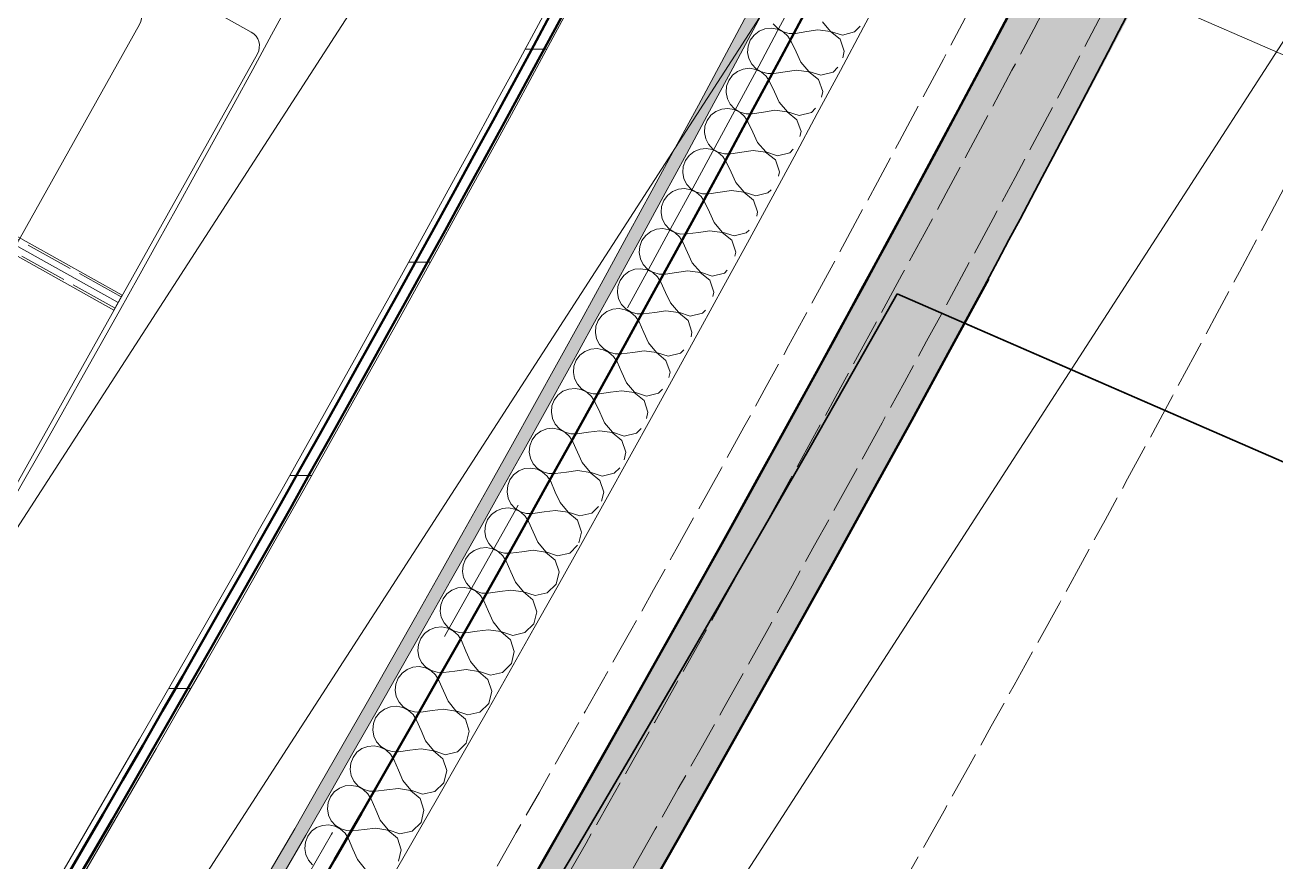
# Model space of a CAD drawing. Header units: millimetres. Extents: x -99530 to 90294, y -97212 to 56397.
# Drawn here: x -2822 to -1649, y -57763 to -56977 of the extents above; entities that cross this region are included whole.
import ezdxf
from ezdxf.enums import TextEntityAlignment as Align

# ---------------------------------------------------------------- set-up
doc = ezdxf.new("R2010")
doc.units = ezdxf.units.MM
doc.header["$MEASUREMENT"] = 0
for name, pattern in [('Dashed', [564.444447, 282.222223, -282.222223]), ('Dot & Dashed', [670.277762, 352.777767, -176.388884, 0, -141.111112]), ('Double Dashed', [1093.611073, 529.166651, -211.666656, 141.111112, -211.666656]), ('Hidden Line', [55, 45, -10])]:
    doc.linetypes.add(name, pattern=pattern)
for name, color, linetype, lineweight, true_color in [('0_Pen_No__29', 7, 'Continuous', 50, 0x2a2a2a), ('A-60-M_Mechanical_Pen_No__29', 7, 'Continuous', 50, 0x2a2a2a), ('New_A-05-M_Gross_Int_WC_s_Pen_No__74', 7, 'Continuous', 20, 0x606060), ('New_A-15-MG_Structural_Grid_Phase_2_Pen_No__222', 7, 'Continuous', 13, 0x65af33), ('New_A-20-M_Hard_Landscape_Pen_No__53', 7, 'Continuous', 35, 0x444444), ('New_A-25-M_Wall_Ext_Pen_No__107', 7, 'Continuous', 15, 0xa6a6a6), ('New_A-25-M_Wall_Ext_Pen_No__27', 7, 'Continuous', 50, 0x2a2a2a), ('New_A-25-M_Wall_Int_Pen_No__107', 7, 'Continuous', 15, 0xa6a6a6), ('New_A-25-M_Wall_Int_Pen_No__149', 7, 'Continuous', 0, 0x2a2a2a), ('New_A-35-M_FFE_Sanitary_Pen_No__211', 7, 'Continuous', 13, 0xebf6ff), ('New_A-35-M_FFE_Sanitary_Pen_No__27', 7, 'Continuous', 50, 0x2a2a2a), ('New_A-35-M_FFE_Sanitary_Pen_No__64', 7, 'Continuous', 20, 0x606060)]:
    doc.layers.add(name, color=color, linetype=linetype, lineweight=lineweight, true_color=true_color)
for name, color, linetype in [('A-20-M_Floor_Slab', 7, 'Continuous'), ('A-25-M_Wall_Ext', 7, 'Continuous'), ('A-95-MC_Marker_Section_P2.Marker', 7, 'Continuous'), ('New_A-05-M_Gross_Int_WC_s', 7, 'Continuous'), ('New_A-15-MG_Structural_Grid_Phase_2', 7, 'Continuous'), ('New_A-20-M_Hard_Landscape', 7, 'Continuous'), ('New_A-25-M_Wall_Ext', 7, 'Continuous'), ('New_A-25-M_Wall_Int', 7, 'Continuous'), ('New_A-35-M_FFE_Sanitary', 7, 'Continuous')]:
    doc.layers.add(name, color=color, linetype=linetype)
for name, color, linetype, lineweight in [('A-20-M_Floor_Slab_Pen_No__89', 8, 'Continuous', 20), ('A-25-M_Wall_Ext_Pen_No__87', 8, 'Continuous', 20), ('A-95-MC_Marker_Section_P2.Marker_Pen_No__1', 7, 'Continuous', 13), ('New_A-25-M_Wall_Ext_Pen_No__87', 8, 'Continuous', 20), ('New_A-25-M_Wall_Int_Pen_No__193', 7, 'Continuous', 18), ('New_ArchiCAD Zone Stamps_Pen_No__6', 7, 'Continuous', 35)]:
    doc.layers.add(name, color=color, linetype=linetype, lineweight=lineweight)
doc.styles.add('GENERATED_STYLE_1', font='')
doc.styles.add('GENERATED_STYLE_3', font='')
doc.styles.add('GENERATED_STYLE_4', font='')
doc.styles.get('GENERATED_STYLE_1').set_extended_font_data('Arial', bold=True)
doc.styles.get('GENERATED_STYLE_3').set_extended_font_data('Arial')
doc.styles.get('GENERATED_STYLE_4').set_extended_font_data('Swis721 BT')

# ---------------------------------------------------------------- blocks, each defined once
blk = doc.blocks.new('Mesh_7_1', base_point=(-2004.1, -57229.4))
at = {"layer": 'New_A-20-M_Hard_Landscape_Pen_No__53', "linetype": 'Continuous', "flags": 128}
blk.add_lwpolyline([(-2004.1, -57229.4, -0.183374), (-18001.8, -70543.4), (-17579.3, -76160.8), (-17223, -76133.9), (-14657.1, -75939.9), (-15007.7, -71280.4, 0.205807), (-603, -57840.4)], format="xyb", close=True, dxfattribs=at)
blk = doc.blocks.new('Male WC_INB 0163_87_1', base_point=(-7292.1, -60664.2))
at = {"layer": 'New_A-05-M_Gross_Int_WC_s_Pen_No__74', "linetype": 'Continuous'}
blk.add_arc((-26580.2, -43935.2), 27309.7, 326.63138, 336.58338, dxfattribs=at)
at = {"layer": 'New_ArchiCAD Zone Stamps_Pen_No__6'}
for tag, height, style, p in [('ROOM_NAME', 250, 'GENERATED_STYLE_1', (-7557.7, -59352)), ('zoneNameLine2', 250, 'GENERATED_STYLE_1', (-7746.1, -59784.1)), ('ROOM_NUMBER', 200, 'GENERATED_STYLE_3', (-7934.5, -60204.8)), ('measuredAreaCode', 200, 'GENERATED_STYLE_3', (-8091.6, -60564.9)), ('DUMMY_649', 200, 'GENERATED_STYLE_3', (-7784.2, -60699)), ('DUMMY_650', 200, 'GENERATED_STYLE_3', (-7294.8, -60912.3)), ('DUMMY_651', 133.3, 'GENERATED_STYLE_3', (-7015.5, -61018.9))]:
    blk.add_attdef(tag, text='', height=height, rotation=336.4404, dxfattribs=dict(at, style=style)).set_placement(p, align=Align.TOP_LEFT)
blk = doc.blocks.new('Mesh_14_1', base_point=(-1940.9, -57257))
at = {"layer": 'New_A-20-M_Hard_Landscape_Pen_No__53', "linetype": 'Continuous', "flags": 128}
blk.add_lwpolyline([(-1940.9, -57257), (-603, -57840.4), (2074.3, -51700.6), (11792.7, -55938.3), (12592.1, -54105), (1085.9, -49087.7), (-1259.1, -54465.7), (-716.6, -54702.3, -0.022091)], format="xyb", close=True, dxfattribs=at)
blk = doc.blocks.new('Slab_98_1', base_point=(-4661.6, -61666.9))
at = {"layer": 'A-20-M_Floor_Slab_Pen_No__89', "linetype": 'Continuous', "flags": 128}
blk.add_lwpolyline([(-4661.6, -61666.9), (-5233.2, -61169.7), (-2072.9, -56277.4), (-1394, -56608.6)], close=True, dxfattribs=at)
blk = doc.blocks.new('Slab_99_1', base_point=(-5233.2, -61169.7))
at = {"layer": 'A-20-M_Floor_Slab_Pen_No__89', "linetype": 'Continuous', "flags": 128}
blk.add_lwpolyline([(-5233.2, -61169.7), (-4985.5, -61385.1), (-1778.7, -56420.9), (-2072.9, -56277.4)], close=True, dxfattribs=at)
blk = doc.blocks.new('Wall_128_1', base_point=(-38176, -69536.6))
at = {"layer": 'New_A-25-M_Wall_Ext_Pen_No__107', "linetype": 'Continuous', "lineweight": 0, "true_color": 0x535353}
blk.add_hatch(color=251, dxfattribs=at).paths.add_polyline_path([(-7888.7, -64664.4), (-7855.1, -64701.5), (-7821.6, -64738.5, 0.106432), (-877.5, -55078.3), (-969.2, -55038.4, -0.106432)])
at = {"layer": 'New_A-25-M_Wall_Ext_Pen_No__27', "linetype": 'Continuous'}
for radius, end in [(28161.8, 336.44044), (28261.8, 331.6191)]:
    blk.add_arc((-26783.5, -43782), radius, 312.13949, end, dxfattribs=at)
blk = doc.blocks.new('Wall_131_1', base_point=(-38175.9, -69536.5))
at = {"layer": 'New_A-25-M_Wall_Ext_Pen_No__87', "linetype": 'Hidden Line'}
for radius in [28161.8, 28211.8]:
    blk.add_arc((-26758.9, -43792.8), radius, 246.08329, 336.44041, dxfattribs=at)
blk = doc.blocks.new('Wall_418_1', base_point=(-38294.6, -69816.9))
at = {"layer": 'A-25-M_Wall_Ext_Pen_No__87', "linetype": 'Hidden Line'}
for radius, start, end in [(28130.8, 246.16287, 336.76285), (28469.8, 246.15506, 336.76093)]:
    blk.add_arc((-26785.3, -43777.2), radius, start, end, dxfattribs=at)
blk = doc.blocks.new('*X1078')
at = {"layer": 'New_A-25-M_Wall_Int_Pen_No__107', "linetype": 'Continuous'}
for p, q in [((-2138.4, -56986.8), (-2133.7, -56983.1)), ((-2133.7, -56983.1), (-2128.3, -56980.9)), ((-2128.3, -56980.9), (-2122.4, -56980.3)), ((-2122.4, -56980.3), (-2116.6, -56981.3)), ((-2116.2, -56980.6), (-2120.3, -56976.3)), ((-2116.6, -56981.3), (-2111.2, -56983.8)), ((-2111.1, -56983.6), (-2116.2, -56980.6)), ((-2111.2, -56983.8), (-2106.8, -56987.7)), ((-2105.4, -56985.2), (-2111.1, -56983.6)), ((-2088.9, -56983.5), (-2099.5, -56985.1)), ((-2078.4, -56981.9), (-2088.9, -56983.5)), ((-2078.4, -56981.9), (-2066.7, -56983.3)), ((-2066.7, -56983.2), (-2074.3, -56974.3)), ((-2055.5, -56986.7), (-2066.7, -56983.2)), ((-2066.7, -56983.3), (-2057.6, -56990.6)), ((-2044.1, -56983.8), (-2055.5, -56986.7)), ((-2038.8, -56978.2), (-2044.1, -56983.8)), ((-2143.9, -56997.1), (-2141.9, -56991.5)), ((-2141.9, -56991.5), (-2138.4, -56986.8)), ((-2106.8, -56987.7), (-2103.6, -56992.6)), ((-2099.5, -56985.1), (-2105.4, -56985.2)), ((-2099, -57002.3), (-2103.6, -56992.6)), ((-2057.6, -56990.6), (-2053.7, -57001.7)), ((-2144.4, -57002.9), (-2143.9, -56997.1)), ((-2143.2, -57008.7), (-2144.4, -57002.9)), ((-2094.5, -57012.1), (-2099, -57002.3)), ((-2053.7, -57001.7), (-2055.1, -57008.2)), ((-2153.9, -57020.8), (-2148.5, -57018.6)), ((-2148.5, -57018.6), (-2142.6, -57017.9)), ((-2140.5, -57014), (-2143.2, -57008.7)), ((-2142.6, -57017.9), (-2136.8, -57018.9)), ((-2136.4, -57018.3), (-2140.5, -57014)), ((-2136.8, -57018.9), (-2131.4, -57021.5)), ((-2131.3, -57021.3), (-2136.4, -57018.3)), ((-2086.9, -57020.9), (-2094.5, -57012.1)), ((-2059.9, -57016.9), (-2064.3, -57021.6)), ((-2164.1, -57034.7), (-2162.1, -57029.2)), ((-2162.1, -57029.2), (-2158.6, -57024.4)), ((-2158.6, -57024.4), (-2153.9, -57020.8)), ((-2131.4, -57021.5), (-2127, -57025.4)), ((-2125.6, -57022.9), (-2131.3, -57021.3)), ((-2127, -57025.4), (-2123.8, -57030.3)), ((-2119.7, -57022.8), (-2125.6, -57022.9)), ((-2119.3, -57040.1), (-2123.8, -57030.3)), ((-2109.1, -57021.2), (-2119.7, -57022.8)), ((-2098.6, -57019.6), (-2109.1, -57021.2)), ((-2098.6, -57019.6), (-2086.9, -57021.1)), ((-2075.7, -57024.4), (-2086.9, -57020.9)), ((-2086.9, -57021.1), (-2077.8, -57028.4)), ((-2077.8, -57028.4), (-2073.9, -57039.5)), ((-2064.3, -57021.6), (-2075.7, -57024.4)), ((-2164.6, -57040.6), (-2164.1, -57034.7)), ((-2163.4, -57046.4), (-2164.6, -57040.6)), ((-2114.8, -57049.8), (-2119.3, -57040.1)), ((-2073.9, -57039.5), (-2075.2, -57045)), ((-2160.7, -57051.6), (-2163.4, -57046.4)), ((-2156.7, -57055.9), (-2160.7, -57051.6)), ((-2107.1, -57058.6), (-2114.8, -57049.8)), ((-2182.4, -57066.8), (-2178.9, -57062)), ((-2178.9, -57062), (-2174.2, -57058.4)), ((-2174.2, -57058.4), (-2168.7, -57056.2)), ((-2168.7, -57056.2), (-2162.9, -57055.6)), ((-2162.9, -57055.6), (-2157, -57056.6)), ((-2157, -57056.6), (-2151.7, -57059.1)), ((-2151.6, -57059), (-2156.7, -57055.9)), ((-2151.7, -57059.1), (-2147.3, -57063)), ((-2145.9, -57060.5), (-2151.6, -57059)), ((-2147.3, -57063), (-2144.1, -57068)), ((-2140, -57060.5), (-2145.9, -57060.5)), ((-2129.4, -57058.9), (-2140, -57060.5)), ((-2118.8, -57057.3), (-2129.4, -57058.9)), ((-2118.8, -57057.3), (-2107.2, -57058.8)), ((-2107.2, -57058.8), (-2098.1, -57066.2)), ((-2096, -57062.2), (-2107.1, -57058.6)), ((-2084.6, -57059.3), (-2096, -57062.2)), ((-2080.8, -57055.4), (-2084.6, -57059.3)), ((-2184.9, -57078.2), (-2184.4, -57072.3)), ((-2184.4, -57072.3), (-2182.4, -57066.8)), ((-2139.6, -57077.7), (-2144.1, -57068)), ((-2135.1, -57087.5), (-2139.6, -57077.7)), ((-2098.1, -57066.2), (-2094.2, -57077.2)), ((-2094.2, -57077.2), (-2095.3, -57082)), ((-2183.7, -57084), (-2184.9, -57078.2)), ((-2181, -57089.2), (-2183.7, -57084)), ((-2177, -57093.6), (-2181, -57089.2)), ((-2127.4, -57096.3), (-2135.1, -57087.5)), ((-2202.7, -57104.4), (-2199.2, -57099.6)), ((-2199.2, -57099.6), (-2194.5, -57096)), ((-2194.5, -57096), (-2189, -57093.8)), ((-2189, -57093.8), (-2183.2, -57093.2)), ((-2183.2, -57093.2), (-2177.3, -57094.2)), ((-2177.3, -57094.2), (-2172, -57096.8)), ((-2171.9, -57096.6), (-2177, -57093.6)), ((-2172, -57096.8), (-2167.6, -57100.7)), ((-2166.2, -57098.2), (-2171.9, -57096.6)), ((-2167.6, -57100.7), (-2164.4, -57105.7)), ((-2160.3, -57098.1), (-2166.2, -57098.2)), ((-2149.7, -57096.6), (-2160.3, -57098.1)), ((-2139.1, -57095), (-2149.7, -57096.6)), ((-2139.1, -57095), (-2127.5, -57096.5)), ((-2127.5, -57096.5), (-2118.4, -57103.9)), ((-2116.3, -57099.9), (-2127.4, -57096.3)), ((-2104.9, -57097.1), (-2116.3, -57099.9)), ((-2101.7, -57093.7), (-2104.9, -57097.1)), ((-2205.2, -57115.8), (-2204.8, -57109.9)), ((-2204.8, -57109.9), (-2202.7, -57104.4)), ((-2159.9, -57115.4), (-2164.4, -57105.7)), ((-2118.4, -57103.9), (-2114.6, -57114.9)), ((-2204.1, -57121.6), (-2205.2, -57115.8)), ((-2201.4, -57126.8), (-2204.1, -57121.6)), ((-2155.4, -57125.1), (-2159.9, -57115.4)), ((-2114.6, -57114.9), (-2115.5, -57119.2)), ((-2219.6, -57137.2), (-2214.9, -57133.6)), ((-2214.9, -57133.6), (-2209.4, -57131.4)), ((-2209.4, -57131.4), (-2203.5, -57130.8)), ((-2203.5, -57130.8), (-2197.7, -57131.8)), ((-2197.4, -57131.2), (-2201.4, -57126.8)), ((-2197.7, -57131.8), (-2192.4, -57134.4)), ((-2192.3, -57134.2), (-2197.4, -57131.2)), ((-2192.4, -57134.4), (-2188, -57138.3)), ((-2186.6, -57135.8), (-2192.3, -57134.2)), ((-2180.7, -57135.8), (-2186.6, -57135.8)), ((-2170.1, -57134.2), (-2180.7, -57135.8)), ((-2159.5, -57132.6), (-2170.1, -57134.2)), ((-2159.5, -57132.6), (-2147.9, -57134.2)), ((-2147.8, -57134), (-2155.4, -57125.1)), ((-2147.9, -57134.2), (-2138.8, -57141.6)), ((-2136.7, -57137.6), (-2147.8, -57134)), ((-2125.3, -57134.8), (-2136.7, -57137.6)), ((-2122.4, -57131.8), (-2125.3, -57134.8)), ((-2225.6, -57153.3), (-2225.2, -57147.4)), ((-2225.2, -57147.4), (-2223.1, -57141.9)), ((-2223.1, -57141.9), (-2219.6, -57137.2)), ((-2188, -57138.3), (-2184.8, -57143.3)), ((-2180.3, -57153), (-2184.8, -57143.3)), ((-2138.8, -57141.6), (-2135, -57152.6)), ((-2224.5, -57159.1), (-2225.6, -57153.3)), ((-2221.8, -57164.4), (-2224.5, -57159.1)), ((-2175.9, -57162.7), (-2180.3, -57153)), ((-2135, -57152.6), (-2135.9, -57156.5)), ((-2240, -57174.7), (-2235.3, -57171.1)), ((-2235.3, -57171.1), (-2229.9, -57168.9)), ((-2229.9, -57168.9), (-2224, -57168.3)), ((-2224, -57168.3), (-2218.2, -57169.4)), ((-2217.8, -57168.7), (-2221.8, -57164.4)), ((-2218.2, -57169.4), (-2212.8, -57171.9)), ((-2212.7, -57171.8), (-2217.8, -57168.7)), ((-2179.9, -57170.3), (-2190.5, -57171.8)), ((-2179.9, -57170.3), (-2168.3, -57171.8)), ((-2168.3, -57171.6), (-2175.9, -57162.7)), ((-2157.1, -57175.2), (-2168.3, -57171.6)), ((-2143, -57169.6), (-2145.7, -57172.4)), ((-2245.6, -57185), (-2243.5, -57179.4)), ((-2243.5, -57179.4), (-2240, -57174.7)), ((-2212.8, -57171.9), (-2208.4, -57175.9)), ((-2207.1, -57173.4), (-2212.7, -57171.8)), ((-2208.4, -57175.9), (-2205.2, -57180.9)), ((-2201.1, -57173.3), (-2207.1, -57173.4)), ((-2200.8, -57190.6), (-2205.2, -57180.9)), ((-2190.5, -57171.8), (-2201.1, -57173.3)), ((-2168.3, -57171.8), (-2159.3, -57179.2)), ((-2159.3, -57179.2), (-2155.5, -57190.3)), ((-2145.7, -57172.4), (-2157.1, -57175.2)), ((-2246.1, -57190.8), (-2245.6, -57185)), ((-2245, -57196.6), (-2246.1, -57190.8)), ((-2196.3, -57200.3), (-2200.8, -57190.6)), ((-2155.5, -57190.3), (-2156.3, -57194.1)), ((-2255.8, -57208.6), (-2250.3, -57206.5)), ((-2250.3, -57206.5), (-2244.5, -57205.9)), ((-2242.3, -57201.9), (-2245, -57196.6)), ((-2244.5, -57205.9), (-2238.6, -57206.9)), ((-2238.3, -57206.2), (-2242.3, -57201.9)), ((-2233.2, -57209.3), (-2238.3, -57206.2)), ((-2188.7, -57209.3), (-2196.3, -57200.3)), ((-2266.1, -57222.5), (-2264, -57216.9)), ((-2264, -57216.9), (-2260.5, -57212.2)), ((-2260.5, -57212.2), (-2255.8, -57208.6)), ((-2238.6, -57206.9), (-2233.3, -57209.5)), ((-2233.3, -57209.5), (-2228.9, -57213.4)), ((-2227.5, -57210.9), (-2233.2, -57209.3)), ((-2228.9, -57213.4), (-2225.7, -57218.4)), ((-2221.6, -57210.9), (-2227.5, -57210.9)), ((-2221.3, -57228.1), (-2225.7, -57218.4)), ((-2211, -57209.4), (-2221.6, -57210.9)), ((-2200.4, -57207.9), (-2211, -57209.4)), ((-2200.4, -57207.9), (-2188.8, -57209.4)), ((-2188.8, -57209.4), (-2179.8, -57216.8)), ((-2177.6, -57212.9), (-2188.7, -57209.3)), ((-2179.8, -57216.8), (-2176, -57227.9)), ((-2166.2, -57210.1), (-2177.6, -57212.9)), ((-2163.5, -57207.3), (-2166.2, -57210.1)), ((-2266.6, -57228.3), (-2266.1, -57222.5)), ((-2265.5, -57234.1), (-2266.6, -57228.3)), ((-2216.9, -57237.9), (-2221.3, -57228.1)), ((-2176, -57227.9), (-2176.9, -57231.9)), ((-2262.8, -57239.4), (-2265.5, -57234.1)), ((-2258.8, -57243.7), (-2262.8, -57239.4)), ((-2209.3, -57246.8), (-2216.9, -57237.9)), ((-2284.6, -57254.4), (-2281.1, -57249.7)), ((-2281.1, -57249.7), (-2276.4, -57246.1)), ((-2276.4, -57246.1), (-2270.9, -57243.9)), ((-2270.9, -57243.9), (-2265, -57243.4)), ((-2265, -57243.4), (-2259.2, -57244.4)), ((-2259.2, -57244.4), (-2253.9, -57247)), ((-2253.8, -57246.8), (-2258.8, -57243.7)), ((-2253.9, -57247), (-2249.5, -57250.9)), ((-2248.1, -57248.4), (-2253.8, -57246.8)), ((-2249.5, -57250.9), (-2246.3, -57255.9)), ((-2242.2, -57248.4), (-2248.1, -57248.4)), ((-2231.6, -57246.9), (-2242.2, -57248.4)), ((-2221, -57245.4), (-2231.6, -57246.9)), ((-2221, -57245.4), (-2209.4, -57247)), ((-2209.4, -57247), (-2200.3, -57254.4)), ((-2198.2, -57250.5), (-2209.3, -57246.8)), ((-2186.8, -57247.7), (-2198.2, -57250.5)), ((-2183.9, -57244.7), (-2186.8, -57247.7)), ((-2287.2, -57265.8), (-2286.7, -57259.9)), ((-2286.7, -57259.9), (-2284.6, -57254.4)), ((-2241.9, -57265.7), (-2246.3, -57255.9)), ((-2200.3, -57254.4), (-2196.6, -57265.5)), ((-2196.6, -57265.5), (-2197.5, -57269.8)), ((-2286.1, -57271.6), (-2287.2, -57265.8)), ((-2283.4, -57276.9), (-2286.1, -57271.6)), ((-2279.4, -57281.2), (-2283.4, -57276.9)), ((-2237.5, -57275.4), (-2241.9, -57265.7)), ((-2229.9, -57284.4), (-2237.5, -57275.4)), ((-2305.2, -57291.8), (-2301.7, -57287.1)), ((-2301.7, -57287.1), (-2297, -57283.5)), ((-2297, -57283.5), (-2291.5, -57281.4)), ((-2291.5, -57281.4), (-2285.6, -57280.8)), ((-2285.6, -57280.8), (-2279.8, -57281.9)), ((-2279.8, -57281.9), (-2274.5, -57284.5)), ((-2274.4, -57284.3), (-2279.4, -57281.2)), ((-2274.5, -57284.5), (-2270.1, -57288.4)), ((-2268.7, -57285.9), (-2274.4, -57284.3)), ((-2270.1, -57288.4), (-2266.9, -57293.4)), ((-2262.8, -57285.9), (-2268.7, -57285.9)), ((-2252.2, -57284.4), (-2262.8, -57285.9)), ((-2241.6, -57282.9), (-2252.2, -57284.4)), ((-2241.6, -57282.9), (-2230, -57284.5)), ((-2230, -57284.5), (-2221, -57292)), ((-2218.8, -57288), (-2229.9, -57284.4)), ((-2207.4, -57285.3), (-2218.8, -57288)), ((-2204.1, -57282), (-2207.4, -57285.3)), ((-2307.8, -57303.2), (-2307.3, -57297.3)), ((-2307.3, -57297.3), (-2305.2, -57291.8)), ((-2262.5, -57303.2), (-2266.9, -57293.4)), ((-2221, -57292), (-2217.2, -57303.1)), ((-2306.7, -57309), (-2307.8, -57303.2)), ((-2304.1, -57314.3), (-2306.7, -57309)), ((-2258.1, -57312.9), (-2262.5, -57303.2)), ((-2217.2, -57303.1), (-2218.3, -57308)), ((-2322.3, -57324.5), (-2317.6, -57320.9)), ((-2317.6, -57320.9), (-2312.1, -57318.8)), ((-2312.1, -57318.8), (-2306.3, -57318.2)), ((-2306.3, -57318.2), (-2300.5, -57319.3)), ((-2300.1, -57318.6), (-2304.1, -57314.3)), ((-2300.5, -57319.3), (-2295.1, -57321.9)), ((-2295.1, -57321.8), (-2300.1, -57318.6)), ((-2289.4, -57323.4), (-2295.1, -57321.8)), ((-2295.1, -57321.9), (-2290.8, -57325.9)), ((-2283.5, -57323.4), (-2289.4, -57323.4)), ((-2272.9, -57321.9), (-2283.5, -57323.4)), ((-2262.3, -57320.4), (-2272.9, -57321.9)), ((-2262.3, -57320.4), (-2250.7, -57322)), ((-2250.6, -57321.9), (-2258.1, -57312.9)), ((-2250.7, -57322), (-2241.6, -57329.5)), ((-2239.4, -57325.5), (-2250.6, -57321.9)), ((-2228.1, -57322.8), (-2239.4, -57325.5)), ((-2224.3, -57319), (-2228.1, -57322.8)), ((-2328.5, -57340.6), (-2328, -57334.7)), ((-2328, -57334.7), (-2325.9, -57329.2)), ((-2325.9, -57329.2), (-2322.3, -57324.5)), ((-2290.8, -57325.9), (-2287.6, -57330.9)), ((-2283.2, -57340.6), (-2287.6, -57330.9)), ((-2241.6, -57329.5), (-2237.9, -57340.6)), ((-2327.4, -57346.4), (-2328.5, -57340.6)), ((-2324.8, -57351.7), (-2327.4, -57346.4)), ((-2278.8, -57350.4), (-2283.2, -57340.6)), ((-2237.9, -57340.6), (-2239.2, -57346.4)), ((-2343.1, -57361.9), (-2338.4, -57358.3)), ((-2338.4, -57358.3), (-2332.9, -57356.2)), ((-2332.9, -57356.2), (-2327, -57355.6)), ((-2327, -57355.6), (-2321.2, -57356.7)), ((-2320.8, -57356.1), (-2324.8, -57351.7)), ((-2321.2, -57356.7), (-2315.9, -57359.3)), ((-2315.8, -57359.2), (-2320.8, -57356.1)), ((-2315.9, -57359.3), (-2311.5, -57363.3)), ((-2310.1, -57360.8), (-2315.8, -57359.2)), ((-2293.6, -57359.3), (-2304.2, -57360.8)), ((-2283, -57357.9), (-2293.6, -57359.3)), ((-2283, -57357.9), (-2271.4, -57359.5)), ((-2271.3, -57359.4), (-2278.8, -57350.4)), ((-2260.2, -57363), (-2271.3, -57359.4)), ((-2244.4, -57355.9), (-2248.8, -57360.3)), ((-2348.7, -57372.1), (-2346.6, -57366.6)), ((-2346.6, -57366.6), (-2343.1, -57361.9)), ((-2311.5, -57363.3), (-2308.3, -57368.3)), ((-2304.2, -57360.8), (-2310.1, -57360.8)), ((-2304, -57378.1), (-2308.3, -57368.3)), ((-2271.4, -57359.5), (-2262.4, -57367)), ((-2262.4, -57367), (-2258.6, -57378.1)), ((-2248.8, -57360.3), (-2260.2, -57363)), ((-2349.3, -57378), (-2348.7, -57372.1)), ((-2348.2, -57383.8), (-2349.3, -57378)), ((-2299.6, -57387.8), (-2304, -57378.1)), ((-2258.6, -57378.1), (-2260.3, -57385.1)), ((-2359.1, -57395.7), (-2353.6, -57393.5)), ((-2353.6, -57393.5), (-2347.8, -57393)), ((-2345.6, -57389.1), (-2348.2, -57383.8)), ((-2347.8, -57393), (-2341.9, -57394.1)), ((-2341.6, -57393.4), (-2345.6, -57389.1)), ((-2341.9, -57394.1), (-2336.7, -57396.7)), ((-2336.6, -57396.5), (-2341.6, -57393.4)), ((-2292.1, -57396.8), (-2299.6, -57387.8)), ((-2264.3, -57392.6), (-2269.6, -57397.8)), ((-2369.5, -57409.4), (-2367.4, -57403.9)), ((-2367.4, -57403.9), (-2363.9, -57399.2)), ((-2363.9, -57399.2), (-2359.1, -57395.7)), ((-2336.7, -57396.7), (-2332.3, -57400.7)), ((-2330.9, -57398.2), (-2336.6, -57396.5)), ((-2332.3, -57400.7), (-2329.1, -57405.7)), ((-2325, -57398.2), (-2330.9, -57398.2)), ((-2324.8, -57415.5), (-2329.1, -57405.7)), ((-2314.4, -57396.8), (-2325, -57398.2)), ((-2303.8, -57395.3), (-2314.4, -57396.8)), ((-2303.8, -57395.3), (-2292.2, -57397)), ((-2292.2, -57397), (-2283.2, -57404.5)), ((-2281, -57400.5), (-2292.1, -57396.8)), ((-2283.2, -57404.5), (-2279.4, -57415.6)), ((-2269.6, -57397.8), (-2281, -57400.5)), ((-2370.1, -57415.3), (-2369.5, -57409.4)), ((-2369, -57421.1), (-2370.1, -57415.3)), ((-2320.4, -57425.2), (-2324.8, -57415.5)), ((-2279.4, -57415.6), (-2281.4, -57423.9)), ((-2366.4, -57426.4), (-2369, -57421.1)), ((-2362.4, -57430.8), (-2366.4, -57426.4)), ((-2312.9, -57434.2), (-2320.4, -57425.2)), ((-2284.2, -57429), (-2290.4, -57435.2)), ((-2390.4, -57446.7), (-2388.3, -57441.2)), ((-2388.3, -57441.2), (-2384.7, -57436.5)), ((-2384.7, -57436.5), (-2380, -57433)), ((-2380, -57433), (-2374.5, -57430.9)), ((-2374.5, -57430.9), (-2368.6, -57430.3)), ((-2368.6, -57430.3), (-2362.8, -57431.4)), ((-2362.8, -57431.4), (-2357.5, -57434)), ((-2357.4, -57433.9), (-2362.4, -57430.8)), ((-2357.5, -57434), (-2353.1, -57438)), ((-2351.7, -57435.5), (-2357.4, -57433.9)), ((-2353.1, -57438), (-2350, -57443)), ((-2345.8, -57435.6), (-2351.7, -57435.5)), ((-2335.2, -57434.1), (-2345.8, -57435.6)), ((-2324.6, -57432.7), (-2335.2, -57434.1)), ((-2324.6, -57432.7), (-2313, -57434.4)), ((-2313, -57434.4), (-2304, -57441.9)), ((-2301.8, -57437.9), (-2312.9, -57434.2)), ((-2290.4, -57435.2), (-2301.8, -57437.9)), ((-2391, -57452.6), (-2390.4, -57446.7)), ((-2389.9, -57458.4), (-2391, -57452.6)), ((-2345.6, -57452.8), (-2350, -57443)), ((-2341.3, -57462.6), (-2345.6, -57452.8)), ((-2304, -57441.9), (-2300.3, -57453)), ((-2300.3, -57453), (-2302.7, -57463)), ((-2387.3, -57463.7), (-2389.9, -57458.4)), ((-2383.3, -57468.1), (-2387.3, -57463.7)), ((-2333.8, -57471.6), (-2341.3, -57462.6)), ((-2409.2, -57478.5), (-2405.6, -57473.8)), ((-2405.6, -57473.8), (-2400.9, -57470.3)), ((-2400.9, -57470.3), (-2395.4, -57468.2)), ((-2395.4, -57468.2), (-2389.5, -57467.6)), ((-2389.5, -57467.6), (-2383.7, -57468.7)), ((-2383.7, -57468.7), (-2378.4, -57471.4)), ((-2378.3, -57471.2), (-2383.3, -57468.1)), ((-2378.4, -57471.4), (-2374, -57475.3)), ((-2372.6, -57472.9), (-2378.3, -57471.2)), ((-2374, -57475.3), (-2370.9, -57480.4)), ((-2366.7, -57472.9), (-2372.6, -57472.9)), ((-2356.1, -57471.5), (-2366.7, -57472.9)), ((-2345.5, -57470.1), (-2356.1, -57471.5)), ((-2345.5, -57470.1), (-2333.9, -57471.8)), ((-2333.9, -57471.8), (-2324.9, -57479.3)), ((-2322.7, -57475.3), (-2333.8, -57471.6)), ((-2311.3, -57472.7), (-2322.7, -57475.3)), ((-2304, -57465.4), (-2311.3, -57472.7)), ((-2411.9, -57489.9), (-2411.3, -57484)), ((-2411.3, -57484), (-2409.2, -57478.5)), ((-2366.6, -57490.2), (-2370.9, -57480.4)), ((-2324.9, -57479.3), (-2321.2, -57490.4)), ((-2410.8, -57495.7), (-2411.9, -57489.9)), ((-2408.2, -57501), (-2410.8, -57495.7)), ((-2362.2, -57500), (-2366.6, -57490.2)), ((-2354.8, -57509), (-2362.2, -57500)), ((-2321.2, -57490.4), (-2324, -57501.8)), ((-2430.1, -57515.7), (-2426.6, -57511)), ((-2426.6, -57511), (-2421.8, -57507.5)), ((-2421.8, -57507.5), (-2416.3, -57505.4)), ((-2416.3, -57505.4), (-2410.4, -57504.9)), ((-2410.4, -57504.9), (-2404.6, -57506)), ((-2404.3, -57505.4), (-2408.2, -57501)), ((-2404.6, -57506), (-2399.3, -57508.6)), ((-2399.2, -57508.5), (-2404.3, -57505.4)), ((-2399.3, -57508.6), (-2395, -57512.6)), ((-2393.6, -57510.2), (-2399.2, -57508.5)), ((-2387.7, -57510.2), (-2393.6, -57510.2)), ((-2377, -57508.8), (-2387.7, -57510.2)), ((-2366.4, -57507.4), (-2377, -57508.8)), ((-2366.4, -57507.4), (-2354.8, -57509.1)), ((-2343.7, -57512.7), (-2354.8, -57509)), ((-2354.8, -57509.1), (-2345.9, -57516.7)), ((-2332.3, -57510.1), (-2343.7, -57512.7)), ((-2324, -57501.8), (-2332.3, -57510.1)), ((-2432.9, -57527.1), (-2432.3, -57521.2)), ((-2432.3, -57521.2), (-2430.1, -57515.7)), ((-2395, -57512.6), (-2391.9, -57517.7)), ((-2387.5, -57527.5), (-2391.9, -57517.7)), ((-2345.9, -57516.7), (-2342.2, -57527.8)), ((-2431.8, -57532.9), (-2432.9, -57527.1)), ((-2429.2, -57538.2), (-2431.8, -57532.9)), ((-2383.2, -57537.3), (-2387.5, -57527.5)), ((-2342.2, -57527.8), (-2344.9, -57539.2)), ((-2447.6, -57548.3), (-2442.8, -57544.7)), ((-2442.8, -57544.7), (-2437.3, -57542.6)), ((-2437.3, -57542.6), (-2431.4, -57542.1)), ((-2431.4, -57542.1), (-2425.6, -57543.2)), ((-2425.3, -57542.6), (-2429.2, -57538.2)), ((-2425.6, -57543.2), (-2420.3, -57545.9)), ((-2420.3, -57545.7), (-2425.3, -57542.6)), ((-2414.6, -57547.4), (-2420.3, -57545.7)), ((-2420.3, -57545.9), (-2416, -57549.9)), ((-2398.1, -57546.1), (-2408.7, -57547.5)), ((-2387.4, -57544.7), (-2398.1, -57546.1)), ((-2387.4, -57544.7), (-2375.9, -57546.4)), ((-2375.8, -57546.3), (-2383.2, -57537.3)), ((-2375.9, -57546.4), (-2366.9, -57554)), ((-2364.7, -57550), (-2375.8, -57546.3)), ((-2344.9, -57539.2), (-2353.3, -57547.4)), ((-2453.9, -57564.3), (-2453.3, -57558.4)), ((-2453.3, -57558.4), (-2451.1, -57552.9)), ((-2451.1, -57552.9), (-2447.6, -57548.3)), ((-2416, -57549.9), (-2412.9, -57554.9)), ((-2408.7, -57547.5), (-2414.6, -57547.4)), ((-2408.6, -57564.7), (-2412.9, -57554.9)), ((-2366.9, -57554), (-2363.3, -57565.1)), ((-2353.3, -57547.4), (-2364.7, -57550)), ((-2452.9, -57570.1), (-2453.9, -57564.3)), ((-2450.3, -57575.4), (-2452.9, -57570.1)), ((-2404.3, -57574.5), (-2408.6, -57564.7)), ((-2363.3, -57565.1), (-2366, -57576.5)), ((-2468.6, -57585.4), (-2463.9, -57581.9)), ((-2463.9, -57581.9), (-2458.4, -57579.8)), ((-2458.4, -57579.8), (-2452.5, -57579.3)), ((-2452.5, -57579.3), (-2446.7, -57580.5)), ((-2446.3, -57579.8), (-2450.3, -57575.4)), ((-2446.7, -57580.5), (-2441.4, -57583.1)), ((-2441.3, -57583), (-2446.3, -57579.8)), ((-2408.5, -57582), (-2419.1, -57583.4)), ((-2408.5, -57582), (-2396.9, -57583.7)), ((-2396.8, -57583.6), (-2404.3, -57574.5)), ((-2366, -57576.5), (-2374.3, -57584.7)), ((-2474.4, -57595.6), (-2472.2, -57590.1)), ((-2472.2, -57590.1), (-2468.6, -57585.4)), ((-2441.4, -57583.1), (-2437.1, -57587.1)), ((-2435.7, -57584.6), (-2441.3, -57583)), ((-2437.1, -57587.1), (-2434, -57592.2)), ((-2429.7, -57584.7), (-2435.7, -57584.6)), ((-2429.7, -57602), (-2434, -57592.2)), ((-2419.1, -57583.4), (-2429.7, -57584.7)), ((-2396.9, -57583.7), (-2388, -57591.3)), ((-2385.7, -57587.4), (-2396.8, -57583.6)), ((-2388, -57591.3), (-2384.3, -57602.4)), ((-2374.3, -57584.7), (-2385.7, -57587.4)), ((-2475, -57601.5), (-2474.4, -57595.6)), ((-2474, -57607.3), (-2475, -57601.5)), ((-2425.4, -57611.8), (-2429.7, -57602)), ((-2384.3, -57602.4), (-2387.1, -57613.8)), ((-2485, -57619.1), (-2479.5, -57617)), ((-2479.5, -57617), (-2473.6, -57616.5)), ((-2471.4, -57612.6), (-2474, -57607.3)), ((-2473.6, -57616.5), (-2467.8, -57617.6)), ((-2467.4, -57617), (-2471.4, -57612.6)), ((-2462.4, -57620.2), (-2467.4, -57617)), ((-2418, -57620.8), (-2425.4, -57611.8)), ((-2387.1, -57613.8), (-2395.5, -57622)), ((-2495.5, -57632.7), (-2493.4, -57627.2)), ((-2493.4, -57627.2), (-2489.8, -57622.6)), ((-2489.8, -57622.6), (-2485, -57619.1)), ((-2467.8, -57617.6), (-2462.5, -57620.3)), ((-2462.5, -57620.3), (-2458.2, -57624.3)), ((-2456.8, -57621.8), (-2462.4, -57620.2)), ((-2458.2, -57624.3), (-2455.1, -57629.4)), ((-2450.9, -57621.9), (-2456.8, -57621.8)), ((-2440.2, -57620.6), (-2450.9, -57621.9)), ((-2429.6, -57619.2), (-2440.2, -57620.6)), ((-2429.6, -57619.2), (-2418, -57621)), ((-2406.9, -57624.6), (-2418, -57620.8)), ((-2418, -57621), (-2409.1, -57628.6)), ((-2409.1, -57628.6), (-2405.5, -57639.7)), ((-2395.5, -57622), (-2406.9, -57624.6)), ((-2496.1, -57638.6), (-2495.5, -57632.7)), ((-2495.1, -57644.4), (-2496.1, -57638.6)), ((-2450.8, -57639.2), (-2455.1, -57629.4)), ((-2446.6, -57649), (-2450.8, -57639.2)), ((-2405.5, -57639.7), (-2408.3, -57651.1)), ((-2492.5, -57649.7), (-2495.1, -57644.4)), ((-2488.6, -57654.1), (-2492.5, -57649.7)), ((-2439.1, -57658.1), (-2446.6, -57649)), ((-2408.3, -57651.1), (-2416.6, -57659.3)), ((-2516.7, -57669.8), (-2514.5, -57664.4)), ((-2514.5, -57664.4), (-2510.9, -57659.7)), ((-2510.9, -57659.7), (-2506.2, -57656.2)), ((-2506.2, -57656.2), (-2500.7, -57654.1)), ((-2500.7, -57654.1), (-2494.8, -57653.6)), ((-2494.8, -57653.6), (-2489, -57654.8)), ((-2489, -57654.8), (-2483.7, -57657.5)), ((-2483.6, -57657.3), (-2488.6, -57654.1)), ((-2483.7, -57657.5), (-2479.4, -57661.5)), ((-2478, -57659), (-2483.6, -57657.3)), ((-2479.4, -57661.5), (-2476.3, -57666.5)), ((-2472, -57659.1), (-2478, -57659)), ((-2461.4, -57657.8), (-2472, -57659.1)), ((-2450.8, -57656.4), (-2461.4, -57657.8)), ((-2450.8, -57656.4), (-2439.2, -57658.2)), ((-2439.2, -57658.2), (-2430.3, -57665.8)), ((-2428.1, -57661.9), (-2439.1, -57658.1)), ((-2416.6, -57659.3), (-2428.1, -57661.9)), ((-2517.3, -57675.7), (-2516.7, -57669.8)), ((-2516.3, -57681.5), (-2517.3, -57675.7)), ((-2472, -57676.3), (-2476.3, -57666.5)), ((-2430.3, -57665.8), (-2426.7, -57676.9)), ((-2513.8, -57686.8), (-2516.3, -57681.5)), ((-2509.8, -57691.3), (-2513.8, -57686.8)), ((-2467.8, -57686.2), (-2472, -57676.3)), ((-2460.4, -57695.2), (-2467.8, -57686.2)), ((-2426.7, -57676.9), (-2429.5, -57688.3)), ((-2535.8, -57701.4), (-2532.2, -57696.8)), ((-2532.2, -57696.8), (-2527.4, -57693.3)), ((-2527.4, -57693.3), (-2521.9, -57691.2)), ((-2521.9, -57691.2), (-2516, -57690.7)), ((-2516, -57690.7), (-2510.2, -57691.9)), ((-2510.2, -57691.9), (-2504.9, -57694.6)), ((-2504.9, -57694.4), (-2509.8, -57691.3)), ((-2499.2, -57696.1), (-2504.9, -57694.4)), ((-2504.9, -57694.6), (-2500.6, -57698.6)), ((-2500.6, -57698.6), (-2497.5, -57703.7)), ((-2493.3, -57696.2), (-2499.2, -57696.1)), ((-2482.7, -57694.9), (-2493.3, -57696.2)), ((-2472, -57693.6), (-2482.7, -57694.9)), ((-2472, -57693.6), (-2460.5, -57695.4)), ((-2460.5, -57695.4), (-2451.5, -57703)), ((-2449.3, -57699.1), (-2460.4, -57695.2)), ((-2437.9, -57696.5), (-2449.3, -57699.1)), ((-2429.5, -57688.3), (-2437.9, -57696.5)), ((-2538.6, -57712.8), (-2538, -57706.9)), ((-2538, -57706.9), (-2535.8, -57701.4)), ((-2493.3, -57713.5), (-2497.5, -57703.7)), ((-2451.5, -57703), (-2448, -57714.1)), ((-2537.6, -57718.6), (-2538.6, -57712.8)), ((-2535, -57723.9), (-2537.6, -57718.6)), ((-2489.1, -57723.3), (-2493.3, -57713.5)), ((-2448, -57714.1), (-2450.8, -57725.5)), ((-2557.1, -57738.5), (-2553.5, -57733.8)), ((-2553.5, -57733.8), (-2548.7, -57730.3)), ((-2548.7, -57730.3), (-2543.2, -57728.3)), ((-2543.2, -57728.3), (-2537.3, -57727.8)), ((-2537.3, -57727.8), (-2531.5, -57729)), ((-2531.1, -57728.3), (-2535, -57723.9)), ((-2531.5, -57729), (-2526.2, -57731.7)), ((-2526.1, -57731.5), (-2531.1, -57728.3)), ((-2526.2, -57731.7), (-2521.9, -57735.7)), ((-2520.5, -57733.2), (-2526.1, -57731.5)), ((-2514.6, -57733.3), (-2520.5, -57733.2)), ((-2504, -57732), (-2514.6, -57733.3)), ((-2493.3, -57730.8), (-2504, -57732)), ((-2493.3, -57730.8), (-2481.8, -57732.6)), ((-2481.7, -57732.4), (-2489.1, -57723.3)), ((-2481.8, -57732.6), (-2472.9, -57740.2)), ((-2470.6, -57736.2), (-2481.7, -57732.4)), ((-2459.2, -57733.7), (-2470.6, -57736.2)), ((-2450.8, -57725.5), (-2459.2, -57733.7)), ((-2559.9, -57749.8), (-2559.3, -57743.9)), ((-2559.3, -57743.9), (-2557.1, -57738.5)), ((-2521.9, -57735.7), (-2518.8, -57740.8)), ((-2514.6, -57750.6), (-2518.8, -57740.8)), ((-2472.9, -57740.2), (-2469.3, -57751.3)), ((-2558.9, -57755.6), (-2559.9, -57749.8)), ((-2556.4, -57761), (-2558.9, -57755.6)), ((-2510.4, -57760.4), (-2514.6, -57750.6)), ((-2469.3, -57751.3), (-2471.9, -57761.8)), ((-2552.5, -57765.4), (-2556.4, -57761)), ((-2503, -57769.5), (-2510.4, -57760.4))]:
    blk.add_line(p, q, dxfattribs=at)
blk = doc.blocks.new('Wall_458_1', base_point=(-7921.5, -64417.2))
at = {"layer": 'New_A-25-M_Wall_Int_Pen_No__107', "linetype": 'Continuous'}
h = blk.add_hatch(dxfattribs=at)
h.set_pattern_fill('Plywood_0001', color=256, style=0, pattern_type=2)
h.set_pattern_definition([(0, (0, 0), (0, 200), [])])
h.paths.add_polyline_path([(-1322.1, -54884.5, -0.105152), (-8043, -64284.3), (-8030.8, -64297.6, 0.105152), (-1305.6, -54891.7)])
blk.add_hatch(color=256, dxfattribs=at).paths.add_polyline_path([(-7921.5, -64417.2, 0.105152), (-1157.1, -54956.4), (-1168.1, -54951.6, -0.105152), (-7929.6, -64408.3)])
at = {"layer": 'New_A-25-M_Wall_Int_Pen_No__149', "linetype": 'Continuous'}
for radius in [27776.8, 28046.8]:
    blk.add_arc((-26783.5, -43782), radius, 312.42955, 336.44041, dxfattribs=at)
at = {"layer": 'New_A-25-M_Wall_Int_Pen_No__193', "linetype": 'Continuous'}
for radius in [27794.8, 27944.8, 27956.8]:
    blk.add_arc((-26783.5, -43782), radius, 312.42955, 336.44041, dxfattribs=at)
at = {"layer": 'New_A-25-M_Wall_Int', "color": 250, "lineweight": 50, "true_color": 0x2a2a2a}
blk.add_blockref('*X1078', (0, 0), dxfattribs=at)
blk = doc.blocks.new('Tube 19')
at = {"layer": 'New_A-35-M_FFE_Sanitary_Pen_No__64', "linetype": 'Continuous'}
for p, q in [((0, 8), (0, -8)), ((200, 8), (0, 8)), ((200, -8), (200, 8)), ((0, -8), (200, -8))]:
    blk.add_line(p, q, dxfattribs=at)
at = {"layer": 'New_A-35-M_FFE_Sanitary_Pen_No__64', "linetype": 'Hidden Line'}
for p, q in [((0, 6), (200, 6)), ((0, -6), (200, -6))]:
    blk.add_line(p, q, dxfattribs=at)
at = {"layer": 'New_A-35-M_FFE_Sanitary_Pen_No__64', "linetype": 'Dot & Dashed'}
blk.add_line((0, 0), (200, 0), dxfattribs=at)
blk = doc.blocks.new('Standard grid marker_26')
at = {"layer": 'New_A-15-MG_Structural_Grid_Phase_2_Pen_No__222', "linetype": 'Double Dashed'}
blk.add_arc((0, 0), 27977.6, 0, 90.63597, dxfattribs=at)
at = {"layer": 'New_A-15-MG_Structural_Grid_Phase_2_Pen_No__222', "style": 'GENERATED_STYLE_4'}
blk.add_attdef('AC_MarkerText_1', text='', height=350, rotation=90.3066, dxfattribs=at).set_placement((-1326.2, 28008), align=Align.MIDDLE_CENTER)
blk = doc.blocks.new('Basin 19')
at = {"layer": 'New_A-35-M_FFE_Sanitary_Pen_No__64', "linetype": 'Continuous'}
for p, q in [((-267.5, 0), (267.5, 0)), ((-282.5, -470), (-282.5, -15)), ((282.5, -15), (282.5, -470)), ((-237.5, -110), (237.5, -110)), ((-252.5, -440), (-252.5, -125)), ((252.5, -125), (252.5, -440)), ((237.5, -455), (-237.5, -455)), ((267.5, -485), (-267.5, -485))]:
    blk.add_line(p, q, dxfattribs=at)
for centre, start, end in [((-267.5, -15), 90, 180), ((267.5, -15), 0, 90), ((-237.5, -125), 90, 180), ((237.5, -125), 0, 90), ((-237.5, -440), 180, 270), ((237.5, -440), 270, 0), ((-267.5, -470), 180, 270), ((267.5, -470), 270, 0)]:
    blk.add_arc(centre, 15, start, end, dxfattribs=at)
blk = doc.blocks.new('Wall_560_1', base_point=(-3595.2, -59083.2))
at = {"layer": 'New_A-35-M_FFE_Sanitary_Pen_No__211', "linetype": 'Continuous'}
h = blk.add_hatch(dxfattribs=at)
h.set_pattern_fill('Plaster_0001', color=256, style=0, pattern_type=2)
h.set_pattern_definition([(241.49663, (0, 0), (-152.2107, 82.6553), [0, -100]), (241.49663, (52.24, -85.27), (-152.2107, 82.6553), [0, -100])])
h.paths.add_polyline_path([(-3586.8, -59088.7, 0.043119), (-1307.3, -54890.9), (-1316.5, -54886.9, -0.043119), (-3595.2, -59083.2)])
at = {"layer": 'New_A-35-M_FFE_Sanitary_Pen_No__27', "linetype": 'Continuous'}
for radius in [27736.5, 27746.5]:
    blk.add_arc((-26739.9, -43798), radius, 326.55858, 336.43467, dxfattribs=at)
blk = doc.blocks.new('Cutting Plane_6_1', base_point=(10470.5, -62286.8))
at = {"layer": 'A-95-MC_Marker_Section_P2.Marker_Pen_No__1', "linetype": 'Dashed'}
blk.add_line((3665.4, -59319.5), (-44301, -38403.7), dxfattribs=at)

msp = doc.modelspace()

# ---------------------------------------------------------------- linework, layer by layer
at = {"layer": '0_Pen_No__29', "linetype": 'Continuous', "flags": 128}
for points in [[(-5038.6, -61677.4, 0.057708), (-1524.3, -56234.2)], [(-5038.6, -61677.4, 0.057708), (-1524.3, -56234.2)], [(-1524.3, -56234.2, -0.057708), (-5038.6, -61677.4)]]:
    msp.add_lwpolyline(points, format="xyb", dxfattribs=at)
at = {"layer": 'A-60-M_Mechanical_Pen_No__29', "linetype": 'Continuous'}
msp.add_arc((-26783.5, -43782), 27991.8, 320.54676, 333.75783, dxfattribs=at)

# ---------------------------------------------------------------- block references
at = {"layer": 'A-20-M_Floor_Slab', "color": 8, "linetype": 'Continuous', "lineweight": 20}
for name, p in [('Slab_98_1', (-4661.6, -61666.9)), ('Slab_99_1', (-5233.2, -61169.7))]:
    msp.add_blockref(name, p, dxfattribs=at)
at = {"layer": 'A-25-M_Wall_Ext', "color": 250, "lineweight": 50, "true_color": 0x2a2a2a}
msp.add_blockref('Wall_418_1', (-38294.6, -69816.9), dxfattribs=at)
at = {"layer": 'A-95-MC_Marker_Section_P2.Marker'}
msp.add_blockref('Cutting Plane_6_1', (10470.5, -62286.8), dxfattribs=at)
at = {"layer": 'New_A-05-M_Gross_Int_WC_s', "linetype": 'Continuous'}
msp.add_blockref('Male WC_INB 0163_87_1', (-7292.1, -60664.2), dxfattribs=at)
at = {"layer": 'New_A-15-MG_Structural_Grid_Phase_2', "color": 8, "linetype": 'Continuous', "lineweight": 15, "zscale": 1000, "rotation": 246.1337837427074}
msp.add_blockref('Standard grid marker_26', (-26783.5, -43781.2), dxfattribs=at)
at = {"layer": 'New_A-20-M_Hard_Landscape', "color": 49, "lineweight": 35, "true_color": 0x444444}
for name, p in [('Mesh_14_1', (-1940.9, -57257)), ('Mesh_7_1', (-2004.1, -57229.4))]:
    msp.add_blockref(name, p, dxfattribs=at)
at = {"layer": 'New_A-25-M_Wall_Ext', "color": 250, "lineweight": 50, "true_color": 0x2a2a2a}
for name, p in [('Wall_128_1', (-38176, -69536.6)), ('Wall_131_1', (-38175.9, -69536.5))]:
    msp.add_blockref(name, p, dxfattribs=at)
at = {"layer": 'New_A-25-M_Wall_Int', "color": 250, "lineweight": 50, "true_color": 0x2a2a2a}
msp.add_blockref('Wall_458_1', (-7921.5, -64417.2), dxfattribs=at)
at = {"layer": 'New_A-35-M_FFE_Sanitary', "color": 250, "lineweight": 50, "true_color": 0x2a2a2a}
msp.add_blockref('Wall_560_1', (-3595.2, -59083.2), dxfattribs=at)
at = {"layer": 'New_A-35-M_FFE_Sanitary', "color": 251, "linetype": 'Continuous', "lineweight": 20, "true_color": 0x606060, "xscale": -1, "zscale": 1000, "rotation": 240.7721220175749}
msp.add_blockref('Basin 19', (-2734.9, -57237.7), dxfattribs=at)
at = {"layer": 'New_A-35-M_FFE_Sanitary', "color": 251, "linetype": 'Continuous', "lineweight": 20, "true_color": 0x606060, "zscale": 1000, "rotation": 150.8453136228624}
msp.add_blockref('Tube 19', (-2734.9, -57237.7), dxfattribs=at)

doc.saveas('drawing.dxf')
